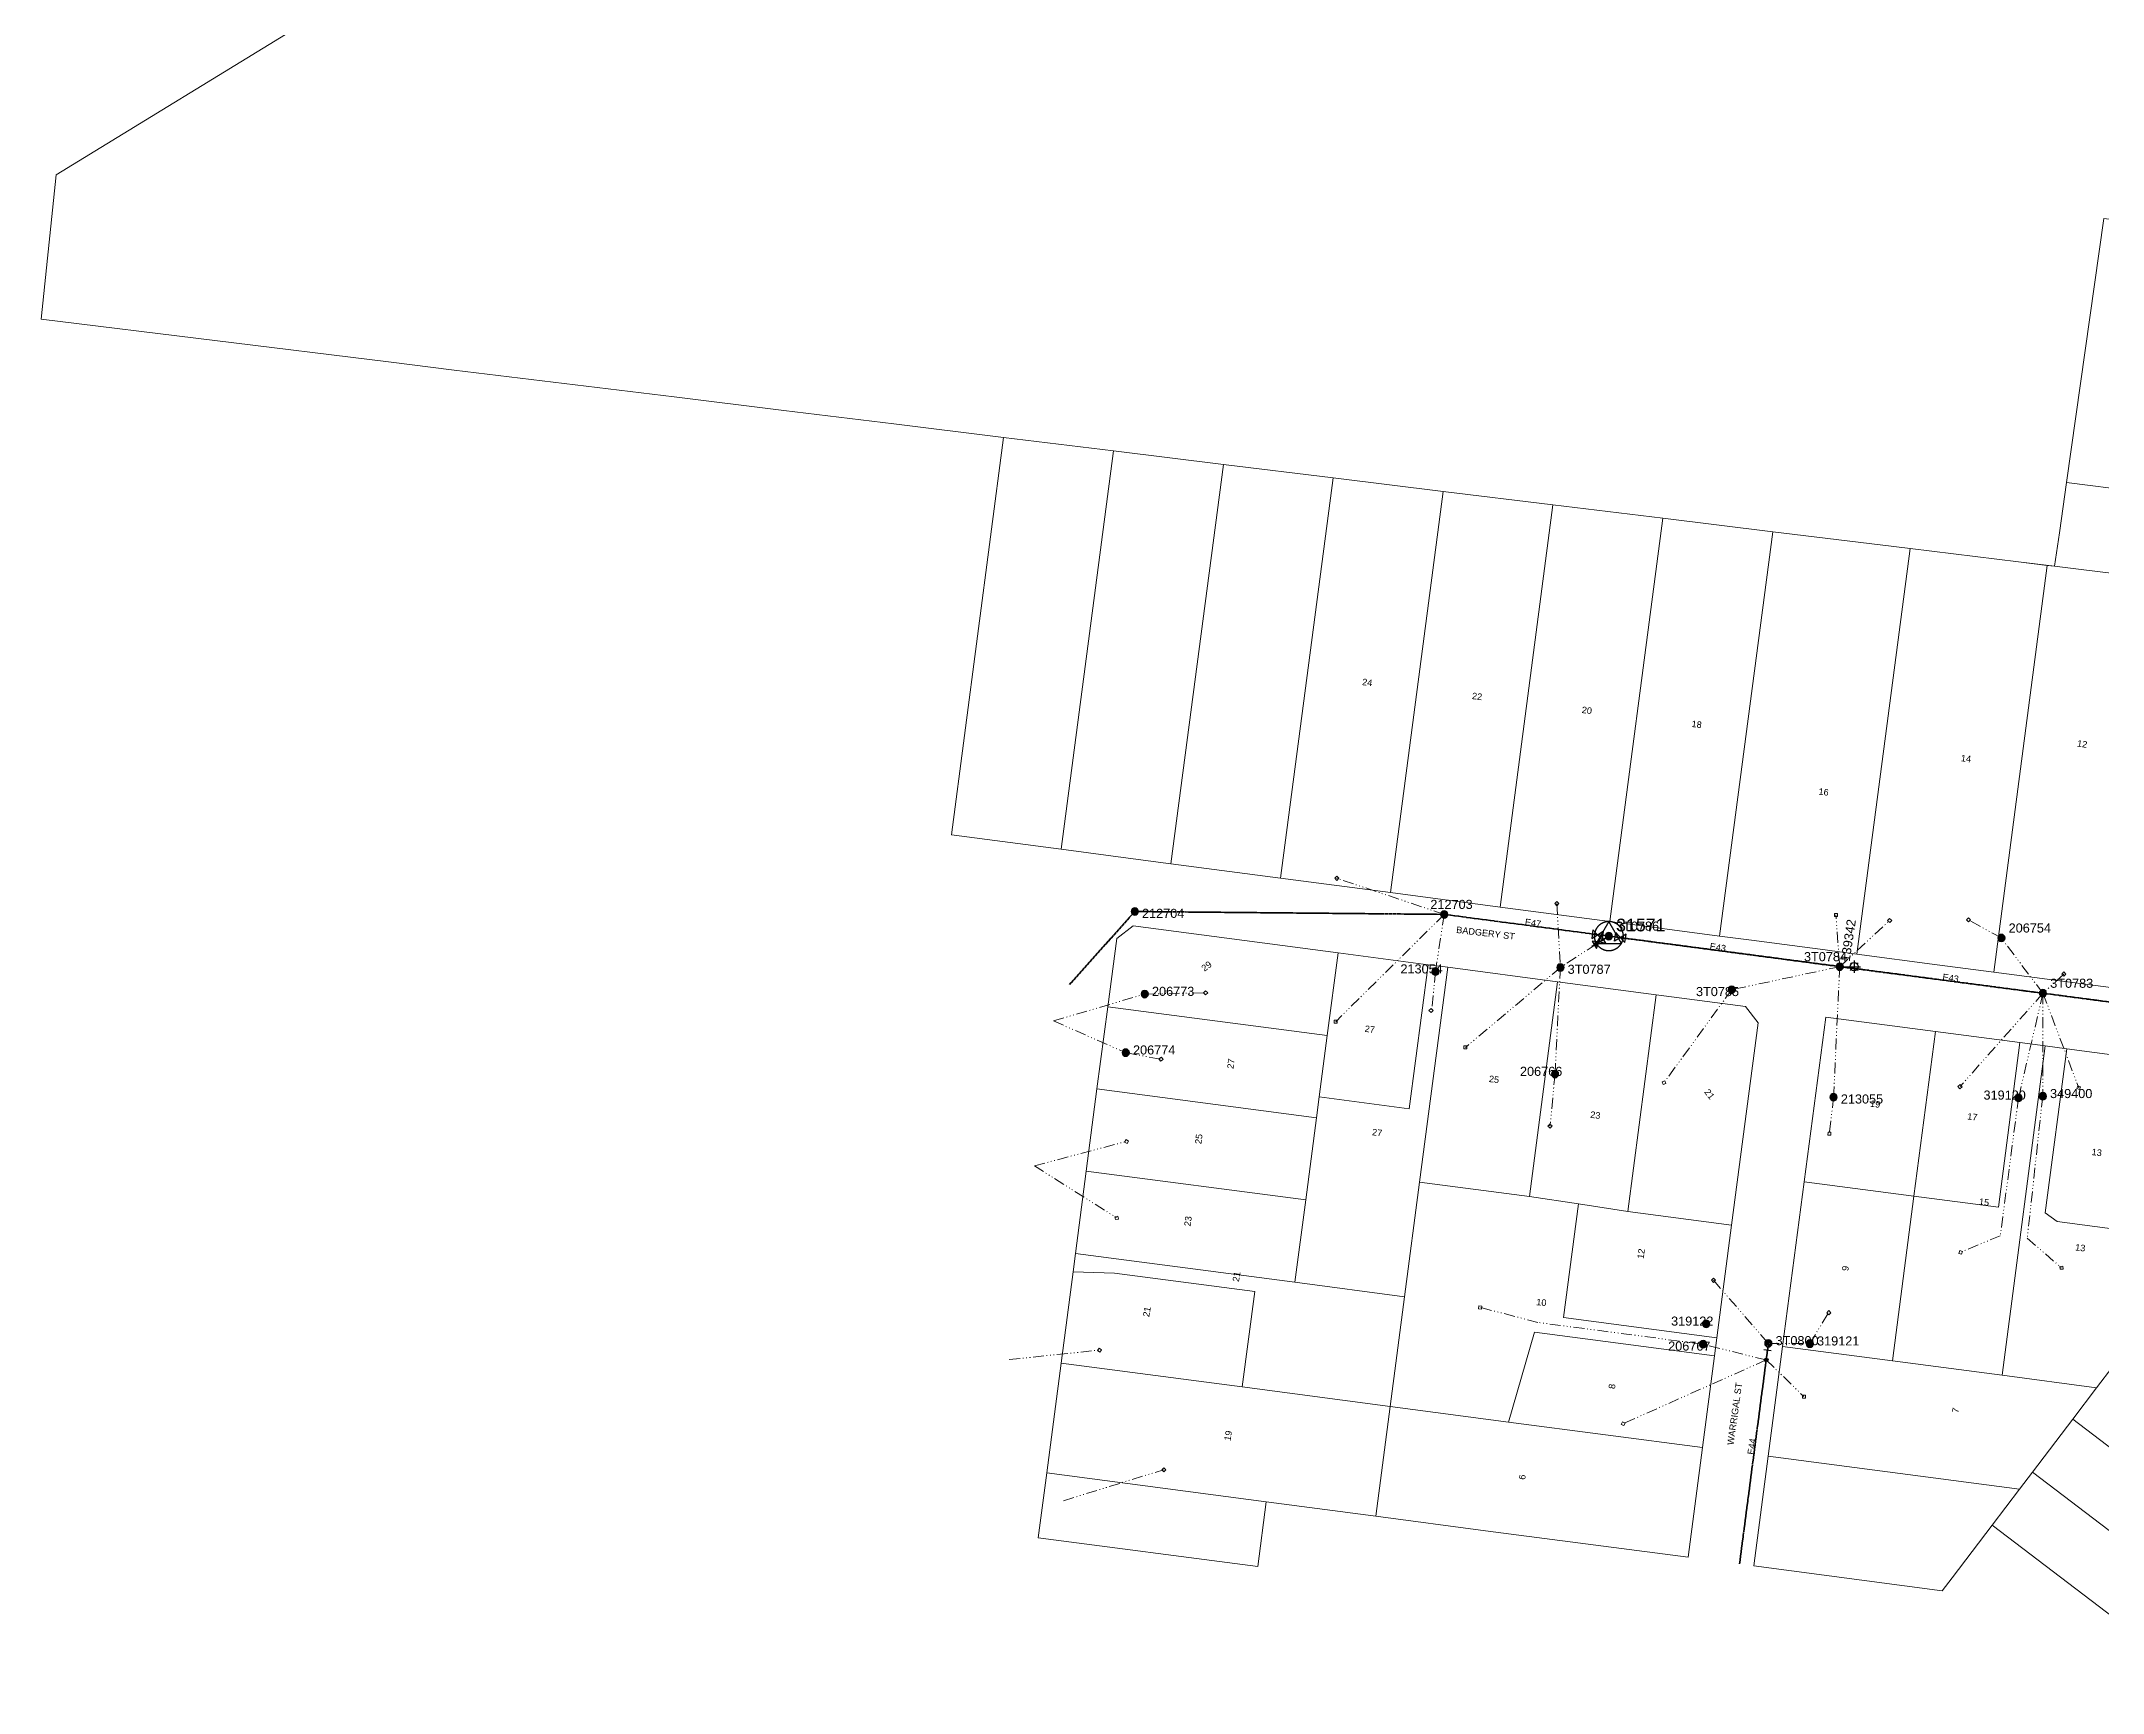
# Model space of a CAD drawing. Header units: metres. Extents: x 267072 to 270320, y 6186424 to 6191197.
# Drawn here: x 267072 to 267640, y 6186876 to 6187330 of the extents above; entities that cross this region are included whole.
import ezdxf
from ezdxf.enums import TextEntityAlignment as Align

# ---------------------------------------------------------------- set-up
doc = ezdxf.new("R2010")
doc.units = ezdxf.units.M
doc.linetypes.add('Cable Exist OH', pattern=[1, 1, 0])
doc.linetypes.add('PHANTOMX2', pattern=[6.6, 3, -0.75, 0.2, -0.75, 0.2, -0.75, 0.2, -0.75])
doc.layers.get('0').update_dxf_attribs({"color": 6})
for name, color, linetype, lineweight in [('_User_HV_Exist', 1, 'Continuous', 35), ('_User_LV_Exist', 5, 'Continuous', 35), ('Cadastre Land Parcels_SP_EXT', 118, 'Continuous', 15), ('Cadastre Roads_SP_EXT', 218, 'Continuous', 15), ('Mains_HV_EXT', 13, 'Continuous', 25), ('Mains_LV_EXT', 163, 'Continuous', 25), ('Mains_SL_EXT', 131, 'Continuous', 25), ('Services_SP_EXT', 42, 'PHANTOMX2', 20)]:
    doc.layers.add(name, color=color, linetype=linetype, lineweight=lineweight)
for name, color, linetype in [('Equip_LV_EXT', 7, 'Continuous'), ('Equip_SP_SL_EXT', 7, 'Continuous'), ('Sub_SP_TR_HV_LV_EXT', 7, 'Continuous'), ('SupportsOH_SP_TR_HV_LV_SL_EXT', 7, 'Continuous')]:
    doc.layers.add(name, color=color, linetype=linetype)
doc.styles.add('iecARIAL', font='arial.ttf', dxfattribs={"height": 2})
doc.styles.add('POLE_LABEL', font='arial.ttf', dxfattribs={"height": 2})
doc.styles.add('SL_LABEL', font='arial.ttf', dxfattribs={"height": 2})
doc.styles.get("Standard").update_dxf_attribs({"font": 'arial.ttf'})

# ---------------------------------------------------------------- blocks, each defined once
blk = doc.blocks.new('SUB_POLE_EXT')
at = {"flags": 128}
for points in [[(-0.05, 4), (-0.15, 4), (-0.25, 3.99), (-0.34, 3.99), (-0.44, 3.98), (-0.54, 3.96), (-0.64, 3.95), (-0.73, 3.93), (-0.83, 3.91), (-0.92, 3.89), (-1.02, 3.87), (-1.11, 3.84), (-1.21, 3.81), (-1.3, 3.78), (-1.39, 3.75), (-1.49, 3.71), (-1.58, 3.68), (-1.67, 3.64), (-1.75, 3.59), (-1.84, 3.55), (-1.93, 3.5), (-2.01, 3.46), (-2.1, 3.41), (-2.18, 3.35), (-2.26, 3.3), (-2.34, 3.24), (-2.42, 3.18), (-2.5, 3.12), (-2.58, 3.06), (-2.65, 3), (-2.72, 2.93), (-2.79, 2.86), (-2.86, 2.79), (-2.93, 2.72), (-3, 2.65), (-3.06, 2.58), (-3.12, 2.5), (-3.18, 2.42), (-3.24, 2.34), (-3.3, 2.26), (-3.35, 2.18), (-3.41, 2.1), (-3.46, 2.01), (-3.5, 1.93), (-3.55, 1.84), (-3.59, 1.75), (-3.64, 1.67), (-3.68, 1.58), (-3.71, 1.49), (-3.75, 1.39), (-3.78, 1.3), (-3.81, 1.21), (-3.84, 1.11), (-3.87, 1.02), (-3.89, 0.92), (-3.91, 0.83), (-3.93, 0.73), (-3.95, 0.64), (-3.96, 0.54), (-3.98, 0.44), (-3.99, 0.34), (-3.99, 0.25), (-4, 0.15), (-4, 0.05), (-4, -0.05), (-4, -0.15), (-3.99, -0.25), (-3.99, -0.34), (-3.98, -0.44), (-3.96, -0.54), (-3.95, -0.64), (-3.93, -0.73), (-3.91, -0.83), (-3.89, -0.92), (-3.87, -1.02), (-3.84, -1.11), (-3.81, -1.21), (-3.78, -1.3), (-3.75, -1.39), (-3.71, -1.49), (-3.68, -1.58), (-3.64, -1.67), (-3.59, -1.75), (-3.55, -1.84), (-3.5, -1.93), (-3.46, -2.01), (-3.41, -2.1), (-3.35, -2.18), (-3.3, -2.26), (-3.24, -2.34), (-3.18, -2.42), (-3.12, -2.5), (-3.06, -2.58), (-3, -2.65), (-2.93, -2.72), (-2.86, -2.79), (-2.79, -2.86), (-2.72, -2.93), (-2.65, -3), (-2.58, -3.06), (-2.5, -3.12), (-2.42, -3.18), (-2.34, -3.24), (-2.26, -3.3), (-2.18, -3.35), (-2.1, -3.41), (-2.01, -3.46), (-1.93, -3.5), (-1.84, -3.55), (-1.75, -3.59), (-1.67, -3.64), (-1.58, -3.68), (-1.49, -3.71), (-1.39, -3.75), (-1.3, -3.78), (-1.21, -3.81), (-1.11, -3.84), (-1.02, -3.87), (-0.92, -3.89), (-0.83, -3.91), (-0.73, -3.93), (-0.64, -3.95), (-0.54, -3.96), (-0.44, -3.98), (-0.34, -3.99), (-0.25, -3.99), (-0.15, -4), (-0.05, -4), (0.05, -4), (0.15, -4), (0.25, -3.99), (0.34, -3.99), (0.44, -3.98), (0.54, -3.96), (0.64, -3.95), (0.73, -3.93), (0.83, -3.91), (0.92, -3.89), (1.02, -3.87), (1.11, -3.84), (1.21, -3.81), (1.3, -3.78), (1.39, -3.75), (1.49, -3.71), (1.58, -3.68), (1.67, -3.64), (1.75, -3.59), (1.84, -3.55), (1.93, -3.5), (2.01, -3.46), (2.1, -3.41), (2.18, -3.35), (2.26, -3.3), (2.34, -3.24), (2.42, -3.18), (2.5, -3.12), (2.58, -3.06), (2.65, -3), (2.72, -2.93), (2.79, -2.86), (2.86, -2.79), (2.93, -2.72), (3, -2.65), (3.06, -2.58), (3.12, -2.5), (3.18, -2.42), (3.24, -2.34), (3.3, -2.26), (3.35, -2.18), (3.41, -2.1), (3.46, -2.01), (3.5, -1.93), (3.55, -1.84), (3.59, -1.75), (3.64, -1.67), (3.68, -1.58), (3.71, -1.49), (3.75, -1.39), (3.78, -1.3), (3.81, -1.21), (3.84, -1.11), (3.87, -1.02), (3.89, -0.92), (3.91, -0.83), (3.93, -0.73), (3.95, -0.64), (3.96, -0.54), (3.98, -0.44), (3.99, -0.34), (3.99, -0.25), (4, -0.15), (4, -0.05), (4, 0.05), (4, 0.15), (3.99, 0.25), (3.99, 0.34), (3.98, 0.44), (3.96, 0.54), (3.95, 0.64), (3.93, 0.73), (3.91, 0.83), (3.89, 0.92), (3.87, 1.02), (3.84, 1.11), (3.81, 1.21), (3.78, 1.3), (3.75, 1.39), (3.71, 1.49), (3.68, 1.58), (3.64, 1.67), (3.59, 1.75), (3.55, 1.84), (3.5, 1.93), (3.46, 2.01), (3.41, 2.1), (3.35, 2.18), (3.3, 2.26), (3.24, 2.34), (3.18, 2.42), (3.12, 2.5), (3.06, 2.58), (3, 2.65), (2.93, 2.72), (2.86, 2.79), (2.79, 2.86), (2.72, 2.93), (2.65, 3), (2.58, 3.06), (2.5, 3.12), (2.42, 3.18), (2.34, 3.24), (2.26, 3.3), (2.18, 3.35), (2.1, 3.41), (2.01, 3.46), (1.93, 3.5), (1.84, 3.55), (1.75, 3.59), (1.67, 3.64), (1.58, 3.68), (1.49, 3.71), (1.39, 3.75), (1.3, 3.78), (1.21, 3.81), (1.11, 3.84), (1.02, 3.87), (0.92, 3.89), (0.83, 3.91), (0.73, 3.93), (0.64, 3.95), (0.54, 3.96), (0.44, 3.98), (0.34, 3.99), (0.25, 3.99), (0.15, 4), (0.05, 4)], [(0, 4), (-3.46, -2), (3.46, -2)]]:
    blk.add_lwpolyline(points, close=True, dxfattribs=at)
at = {"flags": 8}
blk.add_attdef('ASSET_NUM', text='', height=2.5, dxfattribs=at).set_placement((0, 7), align=Align.MIDDLE_CENTER)
for tag, flags, p in [('STREET_CODE', 9, (-1.38, 1.45)), ('NO_PHASES', 9, (-1.38, 1.05)), ('OPERATED_BY', 9, (-1.38, 0.65)), ('MAINTAINED_BY', 9, (-1.38, 0.45)), ('ORIENTATION', 9, (-1.38, 0.25)), ('OWNED_BY', 9, (-1.38, 0.05)), ('CONSTRUCTED_VOLTAGE', 9, (-1.13, 0.75)), ('OPERATING_VOLTAGE', 9, (-1.13, 0.35)), ('STATE', 9, (-1.38, -0.35)), ('USAGE', 9, (-1.38, -0.75)), ('LEGEND', 9, (-1.38, -0.95)), ('SUBURB', 9, (-1.38, -1.15)), ('STREETNAME', 9, (-1.38, -1.35)), ('LOCATION', 9, (-1.38, -1.55)), ('NOTES', 9, (-1.38, -1.75)), ('Z', 1, (-1.38, -1.95)), ('SECONDARY_VOLTAGE', 9, (-1.13, -0.65)), ('SUBSTATION_TYPE', 9, (-1.13, -1.05))]:
    blk.add_attdef(tag, text='', height=0.1, dxfattribs=dict(flags=flags)).set_placement(p, align=Align.MIDDLE_LEFT)
blk = doc.blocks.new('LV_OH_LINKS_DISTFUSE_EXT')
for p, q in [((0, 0), (0.96, 0)), ((3.84, 0), (4.8, 0))]:
    blk.add_line(p, q)
blk.add_lwpolyline([(3.84, -1.2), (3.84, 1.2), (0.96, -1.2), (0.96, 1.2)], close=True)
at = {"flags": 9}
for tag, p in [('ACTUAL_STATUS', (0, 0)), ('CONSTRUCTED_VOLTAGE', (0, -0.2)), ('OPERATING_VOLTAGE', (0, -0.6)), ('ORIENTATION', (0, -0.8)), ('OWNED_BY', (0, -1)), ('STATE', (0, -1.2)), ('SWITCH_TYPE', (0, -1.4)), ('NO_PHASES', (0, -0.4)), ('USAGE', (0, -1.6)), ('NOTES', (0, -1.8))]:
    blk.add_attdef(tag, text='', height=0.2, dxfattribs=at).set_placement(p, align=Align.MIDDLE_LEFT)
at = {"flags": 1}
blk.add_attdef('Z', (0, 0), '', height=0.2, dxfattribs=at)
blk = doc.blocks.new('SL_LANTERN_EXT')
at = {"flags": 9}
for tag, p in [('LRATECODE', (-7.4, 0)), ('LOUTREACHVOCAB', (-7.2, 0)), ('LOUTREACH', (-7, 0)), ('LANTNUMBER', (-6.6, 0)), ('LNEW', (-6.4, 0)), ('LMASTVOCAB', (-6.2, 0)), ('LMAST', (-6, 0)), ('LLAMPVOCAB', (-5.8, 0)), ('LLAMP', (-5.6, 0)), ('LEXIST', (-5.4, 0)), ('LCHARGE3PERCENT', (-5.2, 0)), ('LCHARGE3', (-5, 0)), ('LCHARGE2PERCENT', (-4.8, 0)), ('LCHARGE2', (-4.6, 0)), ('LCHARGE1PERCENT', (-4.4, 0)), ('LCHARGE1', (-4.2, 0)), ('LCATEGORY', (-4, 0)), ('LBRACKETVOCAB', (-3.8, 0)), ('LBRACKET', (-3.6, 0)), ('LKINGHEIGHT', (-3.4, 0)), ('CREPLACE', (-3.2, 0)), ('CREMOVE', (-3, 0)), ('CNUMBER', (-2.8, 0)), ('CNEW', (-2.6, 0)), ('CEXIST', (-2.4, 0)), ('USAGE', (-2.2, 0)), ('STATE', (-2, 0)), ('OWNED_BY', (-1.8, 0)), ('ORIENTATION', (-1.6, 0)), ('OPERATING_VOLTAGE', (-1.4, 0)), ('NO_PHASES', (-1.2, 0)), ('LANTERN_TYPE', (-1, 0)), ('LANTERN_PURPOSE', (-0.8, 0)), ('CONTROL_TYPE', (-0.6, 0))]:
    blk.add_attdef(tag, text='', height=0.001, rotation=270, dxfattribs=at).set_placement(p, align=Align.MIDDLE_LEFT)
for tag, p in [('LREMOVE', (0, -7.6)), ('LREPLACE', (0, -7.8)), ('LTYPE', (0, -8)), ('LTYPEVOCAB', (0, -8.2)), ('LEGEND', (0, -8.4)), ('SUBURB', (0, -8.6)), ('STREETNAME', (0, -8.8)), ('LOCATION', (0, -9)), ('NOTES', (0, -9.2)), ('MAINTAINED_BY', (0, -9.86))]:
    blk.add_attdef(tag, text='', height=0.001, dxfattribs=at).set_placement(p, align=Align.MIDDLE_LEFT)
blk.add_attdef('OPERATED_BY', (0, -9.61), '', height=0.001, dxfattribs=at)
blk.add_wipeout([(5.69, 0), (5.06, -1.06), (4, -1.69), (2.94, -1.06), (2.31, 0), (2.94, 1.06), (4, 1.69), (5.06, 1.06)])
for p, q in [((0, 0), (4, 0)), ((2.94, 1.06), (3.2, 0.8)), ((4, 1.69), (4, 0)), ((5.06, 1.06), (4.8, 0.8)), ((2.94, -1.06), (3.2, -0.8)), ((4, 0), (5.69, 0)), ((4, 0), (4, -1.69)), ((5.06, -1.06), (4.8, -0.8))]:
    blk.add_line(p, q)
blk.add_circle((4, 0), 1.12)
blk.add_attdef('CONSTRUCTED_VOLTAGE', text='', height=0.001, rotation=270, dxfattribs=at).set_placement((-0.4, 0), align=Align.MIDDLE_LEFT)
at = {"style": 'SL_LABEL', "flags": 9}
blk.add_attdef('STREET_CODE', text='', height=0.001, rotation=270, dxfattribs=at).set_placement((0, 0), align=Align.MIDDLE_LEFT)
at = {"flags": 1}
blk.add_attdef('Z', (0, 0), '', height=0.001, rotation=270, dxfattribs=at)
at = {"width": 0.9}
blk.add_attdef('LNUMBER', text='', height=1, dxfattribs=at).set_placement((7, -1), align=Align.MIDDLE_LEFT)
blk = doc.blocks.new('CCP_EXT')
blk.add_wipeout([(0, 0.57), (0.57, 0), (0, -0.57), (-0.57, 0)])
blk.add_lwpolyline([(-0.57, 0), (0, 0.57), (0.57, 0), (0, -0.57), (-0.57, 0)])
at = {"flags": 1}
blk.add_attdef('Z', (0, 0), '', height=0.2, dxfattribs=at)
at = {"flags": 9}
for tag, p in [('CCP_TYPE', (0, 0)), ('CONSTRUCTED_VOLTAGE', (0, -0.2)), ('OPERATING_VOLTAGE', (0, -0.6)), ('ORIENTATION', (0, -0.8)), ('OWNED_BY', (0, -1)), ('STATE', (0, -1.8)), ('NO_PHASES', (0, -0.4)), ('USAGE', (0, -1.2)), ('LEGEND', (0, -1.4)), ('LIFE_SUPPORT', (0, -1.6)), ('NOTES', (0, -2))]:
    blk.add_attdef(tag, text='', height=0.2, dxfattribs=at).set_placement(p, align=Align.MIDDLE_LEFT)
blk = doc.blocks.new('POLE_EXT')
blk.add_hatch(color=256).paths.add_polyline_path([(-1, 0, 1), (1, 0, 1)])
blk.add_lwpolyline([(-1, 0, 1), (1, 0, 1)], format="xyb", close=True)
at = {"flags": 8}
blk.add_attdef('pNumber', text='', height=2, dxfattribs=at).set_placement((2.5, 2.5), align=Align.MIDDLE_CENTER)
at = {"style": 'POLE_LABEL', "flags": 9}
for tag, p in [('STRUCTURE_PLANT_NUMBER', (1.35, 0.03)), ('STREET_CODE', (1.35, -0.2))]:
    blk.add_attdef(tag, text='', height=0.2, dxfattribs=at).set_placement(p, align=Align.MIDDLE_LEFT)
at = {"flags": 9}
for tag, p in [('OWNED_BY', (1.35, -0.4)), ('SPECIAL_USE', (1.35, -0.8)), ('STATE', (1.35, -1)), ('cLV', (1.35, -1.4)), ('hDepth', (1.35, -1.6)), ('hDia', (1.35, -1.8)), ('cHV', (1.35, -2)), ('cLinedev', (1.35, -3.4)), ('pExisting', (1.35, -3.8)), ('pFooting', (1.35, -4.4)), ('pNew', (1.35, -4.6)), ('pRelocate', (1.35, -5)), ('pRemove', (1.35, -5.2)), ('pReplace', (1.35, -5.4)), ('pStay', (1.35, -5.6)), ('PARENT', (1.35, -0.6)), ('USAGE', (1.35, -1.2)), ('LBRACKET', (1.35, -2.2)), ('LExisting', (1.35, -2.4)), ('LANTNUMBER', (1.35, -2.6)), ('LOther', (1.35, -2.8)), ('LRemove', (1.35, -3)), ('LEGEND', (1.35, -3.2)), ('LOCATION', (1.35, -3.6)), ('PFNUMBER', (1.35, -4)), ('NEWPFNUMBER', (1.35, -4.2)), ('pType', (1.35, -5.8)), ('cspan', (1.35, -6)), ('STREETNAME', (1.35, -6.2)), ('SUBURB', (1.35, -6.4)), ('OPERATED_BY', (1.36, -7.01)), ('NOTES', (1.35, -6.6)), ('MAINTAINED_BY', (1.36, -6.81))]:
    blk.add_attdef(tag, text='', height=0.2, dxfattribs=at).set_placement(p, align=Align.MIDDLE_LEFT)
at = {"flags": 1}
blk.add_attdef('Z', (1.35, -7.33), '', height=0.2, dxfattribs=at)
blk = doc.blocks.new('End Shackle_EXT')
blk.add_wipeout([(0, 0.25), (1.81, 0.25), (1.82, -0.25), (0, -0.25)])
blk.add_line((1.81, -1), (1.81, 1))
at = {"flags": 1}
blk.add_attdef('Z', (0, 0), '', height=0.2, dxfattribs=at)
at = {"flags": 9}
for tag, p in [('CONNECTOR_TYPE', (0, 0)), ('CONSTRUCTED_VOLTAGE', (0, -0.2)), ('OPERATING_VOLTAGE', (0, -0.6)), ('ORIENTATION', (0, -0.8)), ('OWNED_BY', (0, -1)), ('STATE', (0, -1.2)), ('NO_PHASES', (0, -0.4)), ('USAGE', (0, -1.4)), ('NOTES', (0, -1.6))]:
    blk.add_attdef(tag, text='', height=0.2, dxfattribs=at).set_placement(p, align=Align.MIDDLE_LEFT)
blk = doc.blocks.new('CONNECTOR_NODE_EXT')
h = blk.add_hatch(color=256)
edge = h.paths.add_edge_path()
edge.add_arc((0, 0), 0.5, 0, 360)
blk.add_circle((0, 0), 0.5)
at = {"flags": 1}
blk.add_attdef('Z', (0, 0), '', height=0.2, dxfattribs=at)
at = {"flags": 9}
for tag, p in [('CONNECTOR_TYPE', (0, 0)), ('CONSTRUCTED_VOLTAGE', (0, -0.2)), ('OPERATING_VOLTAGE', (0, -0.6)), ('ORIENTATION', (0, -0.8)), ('SUBTYPE', (0, -1)), ('NO_PHASES', (0, -0.4)), ('USAGE', (0, -1.2)), ('NOTES', (0, -1.4))]:
    blk.add_attdef(tag, text='', height=0.2, dxfattribs=at).set_placement(p, align=Align.MIDDLE_LEFT)

msp = doc.modelspace()

# ---------------------------------------------------------------- linework, layer by layer
at = {"layer": '_User_LV_Exist', "linetype": 'Cable Exist OH'}
for points in [[(267503.9431, 6187084.0659), (267500.4438, 6187081.8726)], [(267623.5009, 6187068.3318), (267674.3182, 6187061.6461)]]:
    msp.add_lwpolyline(points, dxfattribs=at)
at = {"layer": 'Cadastre Land Parcels_SP_EXT', "linetype": 'Continuous'}
msp.add_lwpolyline([(267145.6389, 6187336.0558), (267076.2983, 6187293.6885), (267072.1899, 6187253.88), (267167.8094, 6187242.1456), (267185.966, 6187239.9184), (267216.2251, 6187236.2081), (267246.484, 6187232.4976), (267276.7431, 6187228.786), (267307.0012, 6187225.0754), (267337.2601, 6187221.3647), (267367.519, 6187217.6538), (267397.7779, 6187213.9439), (267428.0366, 6187210.2328), (267458.2955, 6187206.5217), (267488.5542, 6187202.8115), (267518.813, 6187199.1001), (267549.0716, 6187195.3897), (267578.6687, 6187191.7621), (267586.8926, 6187190.7547), (267616.7319, 6187187.0962), (267626.6907, 6187185.8754), (267628.0265, 6187195.0782), (267628.0265, 6187195.0782), (267629.9903, 6187208.9103), (267640.3165, 6187281.6244)], dxfattribs=at)
for points in [[(267917.6819, 6187246.948), (267640.3165, 6187281.6244), (267629.9903, 6187208.9103), (267648.7662, 6187206.5624), (267907.9086, 6187174.1606), (267917.6819, 6187246.948)], [(267367.519, 6187217.6538), (267337.2601, 6187221.3647), (267322.8861, 6187111.9505), (267353.1085, 6187107.9702), (267367.519, 6187217.6538)], [(267397.7779, 6187213.9439), (267367.519, 6187217.6538), (267353.1085, 6187107.9702), (267374.3127, 6187105.1772), (267383.3309, 6187103.9887), (267397.7779, 6187213.9439)], [(267428.0366, 6187210.2328), (267397.7779, 6187213.9439), (267383.3309, 6187103.9887), (267413.5533, 6187100.0082), (267428.0366, 6187210.2328)], [(267458.2955, 6187206.5217), (267428.0366, 6187210.2328), (267413.5533, 6187100.0082), (267443.7756, 6187096.0266), (267458.2955, 6187206.5217)], [(267488.5542, 6187202.8115), (267458.2955, 6187206.5217), (267443.7756, 6187096.0266), (267473.9971, 6187092.0449), (267488.5542, 6187202.8115)], [(267518.813, 6187199.1001), (267488.5542, 6187202.8115), (267473.9971, 6187092.0449), (267504.2194, 6187088.0641), (267518.813, 6187199.1001)], [(267549.0716, 6187195.3897), (267518.813, 6187199.1001), (267504.2194, 6187088.0641), (267534.4416, 6187084.0822), (267549.0716, 6187195.3897)], [(267586.8926, 6187190.7547), (267578.6687, 6187191.7621), (267549.0716, 6187195.3897), (267534.4416, 6187084.0822), (267543.2206, 6187082.9275), (267563.5197, 6187080.2567), (267564.8166, 6187080.0871), (267572.2267, 6187079.1121), (267586.8926, 6187190.7547)], [(267624.7094, 6187186.1184), (267616.7319, 6187187.0962), (267586.8926, 6187190.7547), (267572.2267, 6187079.1121), (267594.3778, 6187076.198), (267610.0111, 6187074.1408), (267624.7094, 6187186.1184)], [(267662.5335, 6187181.4822), (267633.2583, 6187185.0703), (267626.6907, 6187185.8754), (267624.7094, 6187186.1184), (267610.0111, 6187074.1408), (267624.6312, 6187072.2175), (267647.7946, 6187069.1703), (267662.5335, 6187181.4822)], [(267429.3614, 6187079.4507), (267372.8855, 6187086.8821), (267368.3882, 6187083.4286), (267365.9264, 6187064.6341), (267426.3796, 6187056.6892), (267429.3614, 6187079.4507)], [(267459.581, 6187075.4739), (267454.1518, 6187076.1879), (267448.957, 6187036.5177), (267424.1649, 6187039.7794), (267423.4145, 6187034.0476), (267420.4462, 6187011.4099), (267417.4839, 6186988.7624), (267447.7057, 6186984.7887), (267451.835, 6187016.3265), (267459.581, 6187075.4739)], [(267454.1518, 6187076.1879), (267429.3614, 6187079.4507), (267426.3796, 6187056.6892), (267424.1649, 6187039.7794), (267448.957, 6187036.5177), (267454.1518, 6187076.1879)], [(267489.8048, 6187071.4972), (267459.581, 6187075.4739), (267451.835, 6187016.3265), (267482.0594, 6187012.3518), (267489.8048, 6187071.4972)], [(267517.0045, 6187067.9184), (267489.8048, 6187071.4972), (267482.0594, 6187012.3518), (267495.5728, 6187010.3075), (267509.1946, 6187008.2471), (267517.0045, 6187067.9184)], [(267424.1649, 6187039.7794), (267426.3796, 6187056.6892), (267365.9264, 6187064.6341), (267362.9616, 6187041.9935), (267423.4145, 6187034.0476), (267424.1649, 6187039.7794)], [(267545.0243, 6187060.1941), (267541.5758, 6187064.6848), (267517.0045, 6187067.9184), (267509.1946, 6187008.2471), (267537.7332, 6187004.4947), (267545.0243, 6187060.1941)], [(267593.885, 6187057.8049), (267563.6697, 6187061.7782), (267557.7372, 6187016.4373), (267587.9525, 6187012.4591), (267593.885, 6187057.8049)], [(267617.1782, 6187054.7422), (267593.885, 6187057.8049), (267587.9525, 6187012.4591), (267611.2471, 6187009.3994), (267617.1782, 6187054.7422)], [(267624.1192, 6187053.829), (267617.1782, 6187054.7422), (267611.2471, 6187009.3994), (267587.9525, 6187012.4591), (267582.0201, 6186967.1144), (267612.2549, 6186963.1374), (267624.1192, 6187053.829)], [(267642.7618, 6186965.5987), (267643.4458, 6186966.4983), (267648.1856, 6187002.7314), (267627.3754, 6187005.4752), (267624.1494, 6187007.8591), (267630.0695, 6187053.0464), (267624.1192, 6187053.829), (267612.2549, 6186963.1374), (267638.2856, 6186959.7123), (267642.7618, 6186965.5987)], [(267654.3486, 6187049.8539), (267630.0695, 6187053.0464), (267624.1494, 6187007.8591), (267627.3754, 6187005.4752), (267648.1856, 6187002.7314), (267654.3486, 6187049.8539)], [(267423.4145, 6187034.0476), (267362.9616, 6187041.9935), (267359.9968, 6187019.3528), (267420.4462, 6187011.4099), (267423.4145, 6187034.0476)], [(267420.4462, 6187011.4099), (267359.9968, 6187019.3528), (267357.0311, 6186996.7112), (267417.4839, 6186988.7624), (267420.4462, 6187011.4099)], [(267491.4789, 6186979.0284), (267495.5728, 6187010.3075), (267482.0594, 6187012.3518), (267451.835, 6187016.3265), (267447.7057, 6186984.7887), (267443.7465, 6186954.5596), (267476.2841, 6186950.2797), (267483.4402, 6186975.0418), (267533.0245, 6186968.521), (267533.6739, 6186973.4792), (267491.4789, 6186979.0284)], [(267587.9525, 6187012.4591), (267557.7372, 6187016.4373), (267551.8042, 6186971.0906), (267582.0201, 6186967.1144), (267587.9525, 6187012.4591)], [(267537.7332, 6187004.4947), (267509.1946, 6187008.2471), (267495.5728, 6187010.3075), (267491.4789, 6186979.0284), (267533.6739, 6186973.4792), (267537.7332, 6187004.4947)], [(267447.7057, 6186984.7887), (267417.4839, 6186988.7624), (267357.0311, 6186996.7112), (267356.3645, 6186991.6192), (267367.7549, 6186991.2663), (267406.4266, 6186986.1797), (267402.9858, 6186959.9195), (267443.7465, 6186954.5596), (267447.7057, 6186984.7887)], [(267406.4266, 6186986.1797), (267367.7549, 6186991.2663), (267356.3645, 6186991.6192), (267353.073, 6186966.484), (267402.9858, 6186959.9195), (267406.4266, 6186986.1797)], [(267533.0245, 6186968.521), (267483.4402, 6186975.0418), (267476.2841, 6186950.2797), (267529.7168, 6186943.2522), (267533.0245, 6186968.521)], [(267620.6222, 6186936.4788), (267631.6911, 6186951.0388), (267638.2856, 6186959.7123), (267612.2549, 6186963.1374), (267582.0201, 6186967.1144), (267551.8042, 6186971.0906), (267547.8487, 6186940.8636), (267617.0351, 6186931.7607), (267620.6222, 6186936.4788)], [(267443.7465, 6186954.5596), (267402.9858, 6186959.9195), (267353.073, 6186966.484), (267349.1149, 6186936.2559), (267409.5633, 6186928.3051), (267439.7881, 6186924.3305), (267443.7465, 6186954.5596)], [(267703.4204, 6186919.4303), (267642.7618, 6186965.5987), (267638.2856, 6186959.7123), (267631.6911, 6186951.0388), (267692.3532, 6186904.8645), (267703.4204, 6186919.4303)], [(267529.7168, 6186943.2522), (267476.2841, 6186950.2797), (267443.7465, 6186954.5596), (267439.7881, 6186924.3305), (267470.0156, 6186920.355), (267525.7607, 6186913.0242), (267529.7168, 6186943.2522)], [(267692.3532, 6186904.8645), (267631.6911, 6186951.0388), (267620.6222, 6186936.4788), (267681.2851, 6186890.2987), (267692.3532, 6186904.8645)], [(267598.4826, 6186907.3588), (267609.5523, 6186921.9198), (267617.0351, 6186931.7607), (267547.8487, 6186940.8636), (267543.8933, 6186910.6356), (267595.7705, 6186903.7928), (267598.4826, 6186907.3588)], [(267409.5633, 6186928.3051), (267349.1149, 6186936.2559), (267346.7773, 6186918.4047), (267407.2271, 6186910.4569), (267409.5633, 6186928.3051)], [(267681.2851, 6186890.2987), (267620.6222, 6186936.4788), (267617.0351, 6186931.7607), (267609.5523, 6186921.9198), (267670.2179, 6186875.7328), (267681.2851, 6186890.2987)]]:
    msp.add_lwpolyline(points, close=True, dxfattribs=at)
at = {"layer": 'Mains_LV_EXT', "linetype": 'Cable Exist OH'}
for points in [[(267503.9431, 6187084.0659), (267500.4438, 6187081.8726)], [(267623.5009, 6187068.3318), (267674.3182, 6187061.6461)]]:
    msp.add_lwpolyline(points, dxfattribs=at)
at = {"layer": 'Services_SP_EXT'}
for points in [[(267458.6048, 6187090.0382), (267456.1901, 6187074.2845)], [(267500.4438, 6187081.8726), (267490.5991, 6187075.4272)], [(267623.5009, 6187068.3318), (267612.0512, 6187083.5504)], [(267490.5991, 6187075.4272), (267489.1161, 6187046.0795)], [(267350.9681, 6187060.702), (267376.1121, 6187068.1034)], [(267623.5009, 6187068.3318), (267616.7797, 6187039.5453)], [(267623.5009, 6187068.3318), (267623.4554, 6187039.9644)], [(267350.968, 6187060.702), (267370.8881, 6187051.9706)], [(267547.2816, 6186967.3583), (267529.9259, 6186971.684)], [(267547.8663, 6186971.9316), (267559.2846, 6186971.8466)]]:
    msp.add_lwpolyline(points, dxfattribs=at)

# ---------------------------------------------------------------- block references
at = {"layer": 'Equip_LV_EXT'}
for p, rotation in [((267503.1849, 6187084.1332), 172.496114176781), ((267503.2443, 6187083.6279), 210.9377246725317), ((267504.7081, 6187083.9646), 352.2371130469799)]:
    msp.add_blockref('LV_OH_LINKS_DISTFUSE_EXT', p, dxfattribs=dict(at, rotation=rotation))
msp.add_blockref('CONNECTOR_NODE_EXT', (267500.4438, 6187081.8726), dxfattribs=at)
at = {"layer": 'Sub_SP_TR_HV_LV_EXT'}
ref = msp.add_blockref('SUB_POLE_EXT', (267503.9431, 6187084.0659), dxfattribs=at)
ref.add_attrib('ASSET_NUM', '31571', dxfattribs={"layer": '0', "height": 3.5}).set_placement((267505.9431, 6187084.3159), align=Align.BOTTOM_LEFT)
at = {"layer": 'SupportsOH_SP_TR_HV_LV_SL_EXT'}
ref = msp.add_blockref('POLE_EXT', (267458.6047, 6187090.0382), dxfattribs=at)
ref.add_attrib('ASSET_NUM', '212703', dxfattribs={"layer": '0', "height": 2.5, "style": 'POLE_LABEL'}).set_placement((267460.6047, 6187090.7882), align=Align.BOTTOM_CENTER)
ref = msp.add_blockref('POLE_EXT', (267373.3664, 6187090.8289), dxfattribs=at)
ref.add_attrib('ASSET_NUM', '212704', dxfattribs={"layer": '0', "height": 2.5, "style": 'POLE_LABEL'}).set_placement((267375.3664, 6187091.5789), align=Align.TOP_LEFT)
ref = msp.add_blockref('POLE_EXT', (267503.9431, 6187084.0659), dxfattribs=at)
ref.add_attrib('ASSET_NUM', '3T0786', dxfattribs={"layer": '0', "height": 2.5, "style": 'POLE_LABEL'}).set_placement((267505.9431, 6187084.8159), align=Align.BOTTOM_LEFT)
ref = msp.add_blockref('POLE_EXT', (267612.0512, 6187083.5504), dxfattribs=at)
ref.add_attrib('ASSET_NUM', '206754', dxfattribs={"layer": '0', "height": 2.5, "style": 'POLE_LABEL'}).set_placement((267614.0512, 6187084.3004), align=Align.BOTTOM_LEFT)
ref = msp.add_blockref('POLE_EXT', (267456.19, 6187074.2845), dxfattribs=at)
ref.add_attrib('ASSET_NUM', '213054', dxfattribs={"layer": '0', "height": 2.5, "style": 'POLE_LABEL'}).set_placement((267458.19, 6187075.0345), align=Align.MIDDLE_RIGHT)
ref = msp.add_blockref('POLE_EXT', (267490.5991, 6187075.4271), dxfattribs=at)
ref.add_attrib('ASSET_NUM', '3T0787', dxfattribs={"layer": '0', "height": 2.5, "style": 'POLE_LABEL'}).set_placement((267492.5991, 6187076.1771), align=Align.TOP_LEFT)
ref = msp.add_blockref('POLE_EXT', (267537.7895, 6187069.2944), dxfattribs=at)
ref.add_attrib('ASSET_NUM', '3T0785', dxfattribs={"layer": '0', "height": 2.5, "style": 'POLE_LABEL'}).set_placement((267539.7895, 6187070.0444), align=Align.TOP_RIGHT)
ref = msp.add_blockref('POLE_EXT', (267489.116, 6187046.0796), dxfattribs=at)
ref.add_attrib('ASSET_NUM', '206766', dxfattribs={"layer": '0', "height": 2.5, "style": 'POLE_LABEL'}).set_placement((267491.116, 6187046.8296), align=Align.MIDDLE_RIGHT)
ref = msp.add_blockref('POLE_EXT', (267616.7796, 6187039.5452), dxfattribs=at)
ref.add_attrib('ASSET_NUM', '319120', dxfattribs={"layer": '0', "height": 2.5, "style": 'POLE_LABEL'}).set_placement((267618.7796, 6187040.2952), align=Align.MIDDLE_RIGHT)
ref = msp.add_blockref('POLE_EXT', (267565.837, 6187039.7161), dxfattribs=at)
ref.add_attrib('ASSET_NUM', '213055', dxfattribs={"layer": '0', "height": 2.5, "style": 'POLE_LABEL'}).set_placement((267567.837, 6187040.4661), align=Align.TOP_LEFT)
ref = msp.add_blockref('POLE_EXT', (267530.735, 6186977.3073), dxfattribs=at)
ref.add_attrib('ASSET_NUM', '319122', dxfattribs={"layer": '0', "height": 2.5, "style": 'POLE_LABEL'}).set_placement((267532.735, 6186978.0573), align=Align.MIDDLE_RIGHT)
ref = msp.add_blockref('POLE_EXT', (267529.9259, 6186971.684), dxfattribs=at)
ref.add_attrib('ASSET_NUM', '206767', dxfattribs={"layer": '0', "height": 2.5, "style": 'POLE_LABEL'}).set_placement((267531.9259, 6186972.434), align=Align.TOP_RIGHT)
ref = msp.add_blockref('POLE_EXT', (267547.8662, 6186971.9315), dxfattribs=at)
ref.add_attrib('ASSET_NUM', '3T0800', dxfattribs={"layer": '0', "height": 2.5, "style": 'POLE_LABEL'}).set_placement((267549.8662, 6186972.6815), align=Align.MIDDLE_LEFT)
ref = msp.add_blockref('POLE_EXT', (267559.2846, 6186971.8466), dxfattribs=at)
ref.add_attrib('ASSET_NUM', '319121', dxfattribs={"layer": '0', "height": 2.5, "style": 'POLE_LABEL'}).set_placement((267561.2846, 6186972.5966), align=Align.MIDDLE_LEFT)

# ---------------------------------------------------------------- texts
at = {"layer": 'Cadastre Land Parcels_SP_EXT'}
for s, rotation, p in [('24', 352.81, (267435.9152, 6187153.1974)), ('22', 352.81, (267466.1555, 6187149.3512)), ('20', 352.81, (267496.3958, 6187145.5051)), ('18', 352.81, (267526.6363, 6187141.659)), ('12', 351.36673, (267632.8041, 6187136.2964)), ('14', 352.81, (267600.8249, 6187132.2367)), ('16', 352.81, (267561.6072, 6187123.0465)), ('29', 37.799999, (267392.5882, 6187074.2169)), ('27', 352.81, (267436.6029, 6187057.7249)), ('27', 82.800003, (267400.5694, 6187047.4288)), ('25', 352.81, (267470.82, 6187043.9123)), ('21', 307.900002, (267530.1065, 6187041.1078)), ('23', 352.81, (267498.7273, 6187034.0643)), ('19', 352.81, (267575.8111, 6187037.1199)), ('17', 352.81, (267602.5657, 6187033.6014)), ('25', 82.800003, (267391.7048, 6187026.7009)), ('27', 352.81, (267438.6378, 6187029.2549)), ('13', 352.833221, (267636.8257, 6187023.7932)), ('23', 82.800003, (267388.7395, 6187004.0591)), ('15', 352.81, (267605.7953, 6187010.1135)), ('12', 82.800003, (267513.5307, 6186995.1113)), ('13', 353.034582, (267632.2942, 6186997.543)), ('21', 79.623516, (267402.0351, 6186988.7755)), ('9', 82.800003, (267569.8785, 6186991.7753)), ('10', 353.992307, (267483.8821, 6186982.4684)), ('21', 79.619941, (267377.321, 6186979.0937)), ('8', 82.800003, (267505.6163, 6186959.2737)), ('7', 79.621141, (267600.1952, 6186952.6496)), ('19', 79.618642, (267399.712, 6186944.9757)), ('6', 82.800003, (267480.8853, 6186934.3003))]:
    msp.add_text(s, height=1.8, rotation=rotation, dxfattribs=at).set_placement(p)
at = {"layer": 'Cadastre Roads_SP_EXT'}
for s, rotation, p in [('BADGERY ST', 353.33057, (267461.8356, 6187084.9502)), ('WARRIGAL ST', 82.039597, (267538.2843, 6186943.8285))]:
    msp.add_text(s, height=1.8, rotation=rotation, dxfattribs=at).set_placement(p)
at = {"layer": 'Mains_LV_EXT'}
for s, rotation, p in [('E47', 351.667417, (267480.7224, 6187087.1245)), ('E43', 351.667417, (267531.6286, 6187080.3989)), ('E43', 351.667428, (267595.743, 6187071.9581)), ('E44', 81.818519, (267543.8586, 6186941.1911))]:
    msp.add_text(s, height=1.8, rotation=rotation, dxfattribs=at).set_placement(p)

# ---------------------------------------------------------------- next in the draw order: block references
at = {"layer": 'Equip_SP_SL_EXT'}
ref = msp.add_blockref('SL_LANTERN_EXT', (267567.5258, 6187075.6444), dxfattribs=at)
ref.add_attrib('ASSET_NUM', '139342', dxfattribs={"layer": '0', "height": 2.5, "rotation": 81.361763, "style": 'iecARIAL'}).set_placement((267569.0258, 6187077.1444), align=Align.MIDDLE_LEFT)
at = {"layer": 'Services_SP_EXT'}
for p, rotation in [((267429.0401, 6187099.9841), 90.0000000000002), ((267489.6126, 6187093.0129), 90.0000000000002), ((267581.2725, 6187088.3496), 92.17424366303594), ((267392.8816, 6187068.4641), 0.9417787519329734), ((267428.711, 6187060.502), 227.763196175714), ((267464.446, 6187053.407), 225.2921019618601), ((267380.5936, 6187050.1527), 348.9106382140736), ((267519.158, 6187043.718), 247.048255278068), ((267600.6629, 6187042.611), 263.4413509086929), ((267633.3645, 6187042.3072), 293.9811380400004), ((267487.7343, 6187031.7583), 273.7191359762157), ((267564.7028, 6187029.6954), 224.1404386690412), ((267371.1272, 6187027.4779), 13.50943517785073), ((267368.3718, 6187006.4801), 326.5689495873361), ((267600.8566, 6186996.9567), 206.1011808466391), ((267628.6053, 6186992.7648), 138.9909131159367), ((267468.511, 6186981.823), 128.0166644060708), ((267363.6547, 6186970.068), 6.774025323493812), ((267557.6603, 6186957.2896), 314.9818876408285), ((267507.866, 6186949.816), 199.1963026433543)]:
    msp.add_blockref('CCP_EXT', p, dxfattribs=dict(at, rotation=rotation))
for p in [(267603.004, 6187088.531), (267629.2778, 6187073.6225), (267454.9617, 6187063.5557), (267532.7591, 6186989.2984), (267564.5536, 6186980.3657), (267381.387, 6186937.1309)]:
    msp.add_blockref('CCP_EXT', p, dxfattribs=at)

# ---------------------------------------------------------------- next in the draw order: linework, layer by layer
at = {"layer": '_User_HV_Exist', "linetype": 'Cable Exist OH'}
msp.add_lwpolyline([(267775.2611, 6187007.457), (267715.1163, 6187056.2788), (267503.9431, 6187084.0659)], dxfattribs=at)
at = {"layer": '_User_LV_Exist', "linetype": 'Cable Exist OH'}
for points in [[(267458.6047, 6187090.0383), (267373.3664, 6187090.8289), (267355.3683, 6187070.7105)], [(267503.9431, 6187084.0659), (267458.6047, 6187090.0383)], [(267503.9431, 6187084.0659), (267567.5258, 6187075.6444)], [(267567.5258, 6187075.6444), (267623.5009, 6187068.3318)]]:
    msp.add_lwpolyline(points, dxfattribs=at)
at = {"layer": 'Mains_HV_EXT', "linetype": 'Cable Exist OH'}
msp.add_lwpolyline([(267775.2611, 6187007.457), (267715.1163, 6187056.2788), (267503.9431, 6187084.0659)], dxfattribs=at)
at = {"layer": 'Mains_LV_EXT', "linetype": 'Cable Exist OH'}
for points in [[(267458.6047, 6187090.0383), (267373.3664, 6187090.8289), (267355.3683, 6187070.7105)], [(267503.9431, 6187084.0659), (267458.6047, 6187090.0383)], [(267503.9431, 6187084.0659), (267567.5258, 6187075.6444)], [(267567.5258, 6187075.6444), (267623.5009, 6187068.3318)]]:
    msp.add_lwpolyline(points, dxfattribs=at)
at = {"layer": 'Mains_SL_EXT', "linetype": 'Cable Exist OH'}
msp.add_lwpolyline([(267674.3182, 6187061.6461), (267623.5009, 6187068.3318), (267567.5258, 6187075.6444)], dxfattribs=at)
at = {"layer": 'Services_SP_EXT'}
for points in [[(267458.6048, 6187090.0382), (267429.0401, 6187099.9842)], [(267489.6126, 6187093.0129), (267490.5991, 6187075.4272)], [(267458.6048, 6187090.0382), (267428.7111, 6187060.502)], [(267612.0512, 6187083.5504), (267603.0041, 6187088.531)], [(267490.5991, 6187075.4272), (267464.446, 6187053.4069)], [(267567.5258, 6187075.6444), (267537.7895, 6187069.2944), (267519.158, 6187043.7179)], [(267567.5258, 6187075.6444), (267565.8369, 6187039.7161)], [(267456.1925, 6187074.303), (267455.125, 6187063.4748)], [(267629.2778, 6187073.6225), (267623.5009, 6187068.3318)], [(267376.1121, 6187068.1034), (267392.8816, 6187068.464)], [(267623.5009, 6187068.3318), (267600.663, 6187042.6109)], [(267623.5009, 6187068.3318), (267633.3645, 6187042.3071)], [(267370.8881, 6187051.9706), (267380.5936, 6187050.1526)], [(267489.1161, 6187046.0795), (267487.7343, 6187031.7583)], [(267565.8369, 6187039.7161), (267564.7028, 6187029.6954)], [(267616.7797, 6187039.5453), (267611.7575, 6187001.5472), (267600.7984, 6186997.0149)], [(267623.4554, 6187039.9644), (267619.1723, 6187000.858), (267628.5356, 6186992.809)], [(267345.7231, 6187020.8087), (267371.0155, 6187027.534)], [(267345.7231, 6187020.8087), (267368.2987, 6187006.5536)], [(267532.7591, 6186989.2984), (267547.8663, 6186971.9316)], [(267529.9259, 6186971.684), (267484.4029, 6186977.6953), (267468.5111, 6186981.823)], [(267559.2846, 6186971.8466), (267564.3072, 6186980.2015)], [(267338.7906, 6186967.4734), (267363.5997, 6186970.0687)], [(267547.2816, 6186967.3583), (267507.8661, 6186949.816)], [(267547.2816, 6186967.3583), (267557.6603, 6186957.2896)], [(267353.7383, 6186928.6125), (267381.3277, 6186937.1309)]]:
    msp.add_lwpolyline(points, dxfattribs=at)

# ---------------------------------------------------------------- next in the draw order: block references
at = {"layer": 'Services_SP_EXT', "rotation": 43.91666904585583}
msp.add_blockref('CCP_EXT', (267566.4776, 6187089.8875), dxfattribs=at)
at = {"layer": 'SupportsOH_SP_TR_HV_LV_SL_EXT'}
ref = msp.add_blockref('POLE_EXT', (267567.5258, 6187075.6444), dxfattribs=at)
ref.add_attrib('ASSET_NUM', '3T0784', dxfattribs={"layer": '0', "height": 2.5, "style": 'POLE_LABEL'}).set_placement((267569.5258, 6187076.3944), align=Align.BOTTOM_RIGHT)
ref = msp.add_blockref('POLE_EXT', (267376.1121, 6187068.1034), dxfattribs=at)
ref.add_attrib('ASSET_NUM', '206773', dxfattribs={"layer": '0', "height": 2.5, "style": 'POLE_LABEL'}).set_placement((267378.1121, 6187068.8534), align=Align.MIDDLE_LEFT)
ref = msp.add_blockref('POLE_EXT', (267623.5009, 6187068.3318), dxfattribs=at)
ref.add_attrib('ASSET_NUM', '3T0783', dxfattribs={"layer": '0', "height": 2.5, "style": 'POLE_LABEL'}).set_placement((267625.5009, 6187069.0818), align=Align.BOTTOM_LEFT)
ref = msp.add_blockref('POLE_EXT', (267370.8882, 6187051.9707), dxfattribs=at)
ref.add_attrib('ASSET_NUM', '206774', dxfattribs={"layer": '0', "height": 2.5, "style": 'POLE_LABEL'}).set_placement((267372.8882, 6187052.7207), align=Align.MIDDLE_LEFT)
ref = msp.add_blockref('POLE_EXT', (267623.4553, 6187039.9644), dxfattribs=at)
ref.add_attrib('ASSET_NUM', '349400', dxfattribs={"layer": '0', "height": 2.5, "style": 'POLE_LABEL'}).set_placement((267625.4553, 6187040.7144), align=Align.MIDDLE_LEFT)

# ---------------------------------------------------------------- next in the draw order: linework, layer by layer
at = {"layer": 'Services_SP_EXT'}
for points in [[(267567.5258, 6187075.6444), (267566.4776, 6187089.8876)], [(267567.5258, 6187075.6444), (267581.2725, 6187088.3497)]]:
    msp.add_lwpolyline(points, dxfattribs=at)

# ---------------------------------------------------------------- next in the draw order: block references
at = {"layer": 'Mains_LV_EXT', "rotation": 262.5101491696445}
msp.add_blockref('End Shackle_EXT', (267547.8662, 6186971.9316), dxfattribs=at)

# ---------------------------------------------------------------- next in the draw order: linework, layer by layer
at = {"layer": '_User_LV_Exist', "linetype": 'Cable Exist OH'}
for points in [[(267539.9445, 6186911.271), (267547.2816, 6186967.3582)], [(267547.2816, 6186967.3582), (267547.8663, 6186971.9316)]]:
    msp.add_lwpolyline(points, dxfattribs=at)
at = {"layer": 'Mains_LV_EXT', "linetype": 'Cable Exist OH'}
for points in [[(267539.9445, 6186911.271), (267547.2816, 6186967.3582)], [(267547.2816, 6186967.3582), (267547.8663, 6186971.9316)]]:
    msp.add_lwpolyline(points, dxfattribs=at)

# ---------------------------------------------------------------- next in the draw order: block references
at = {"layer": 'Equip_LV_EXT'}
msp.add_blockref('CONNECTOR_NODE_EXT', (267547.2816, 6186967.3583), dxfattribs=at)

doc.saveas('drawing.dxf')
